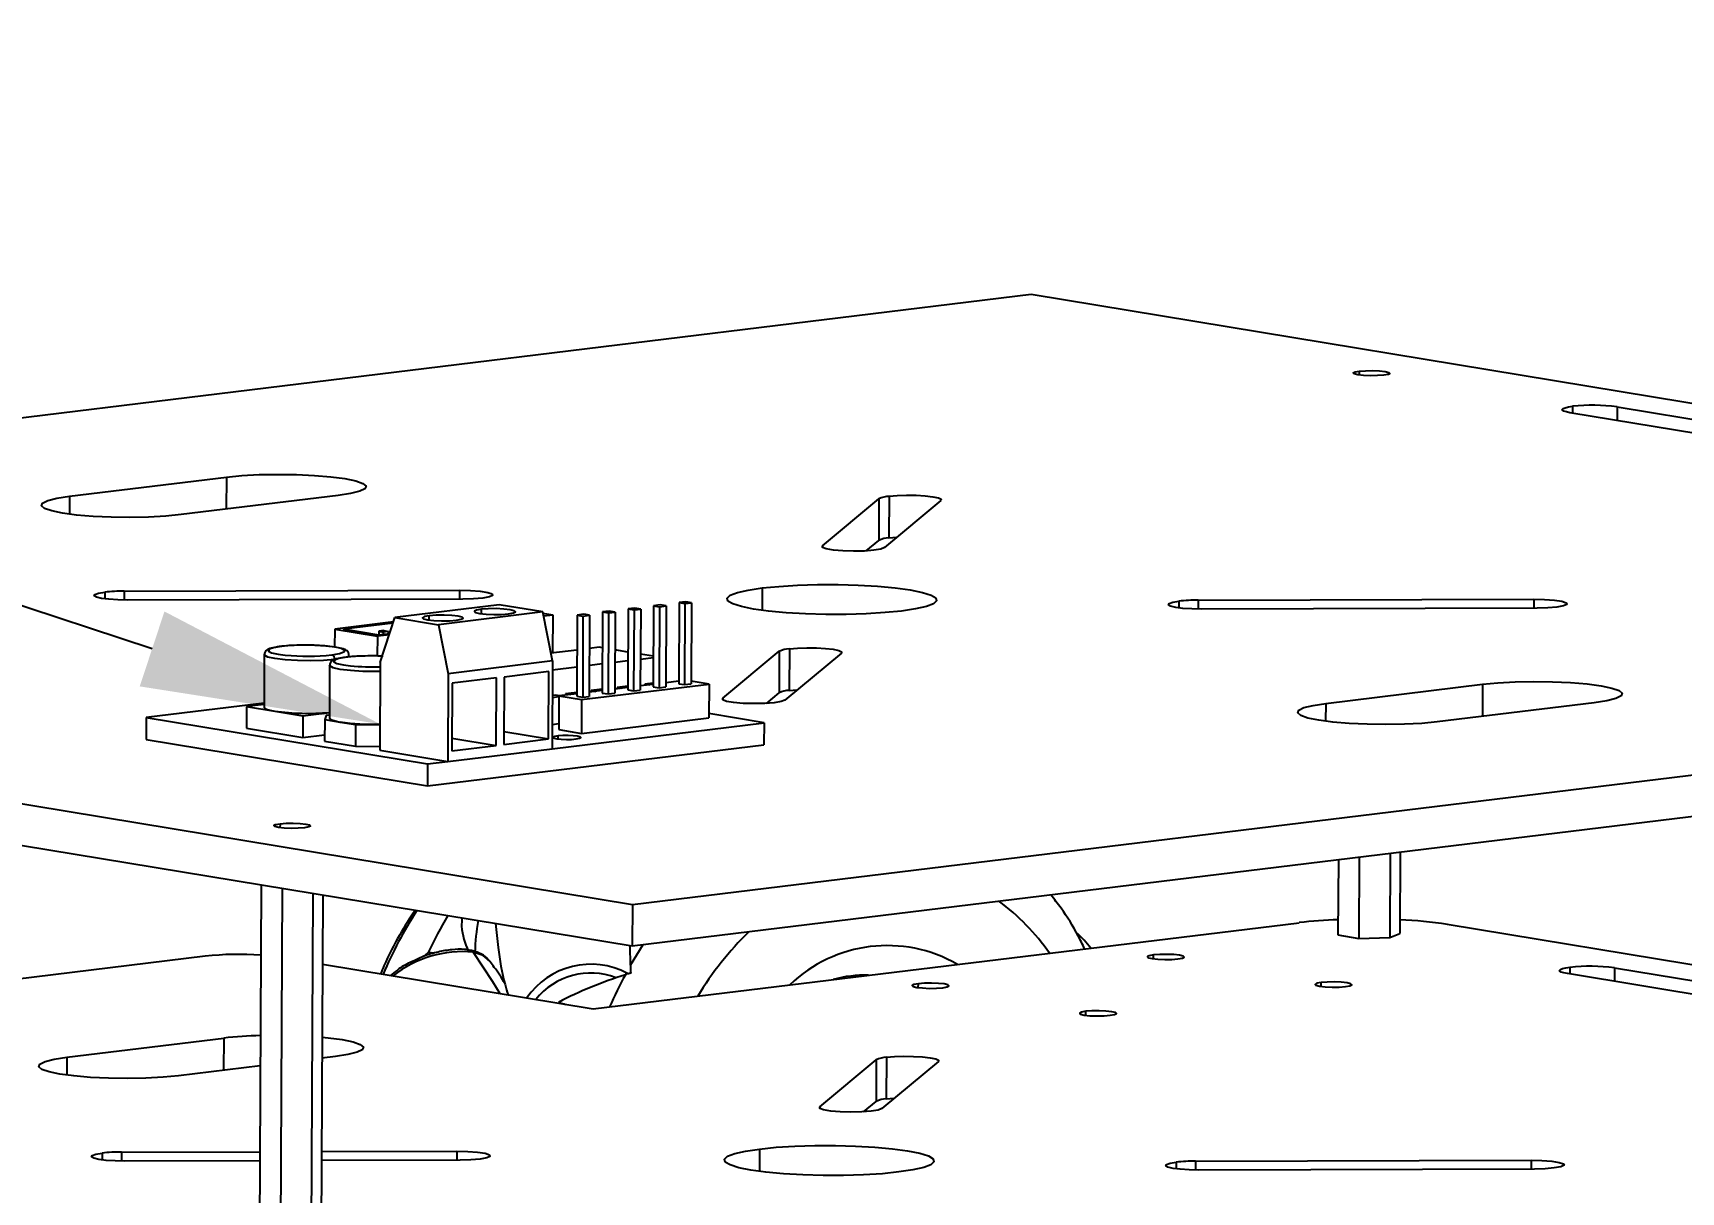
# Model space of a CAD drawing. Header units: inches. Extents: x 2.48 to 6.21, y 4.28 to 6.18.
# Drawn here: x 3.729 to 4.965, y 5.312 to 6.182 of the extents above; entities that cross this region are included whole.
import ezdxf
from ezdxf import colors
from ezdxf.entities.mleader import LeaderData, LeaderLine
from ezdxf.math import Vec2, Vec3

# ---------------------------------------------------------------- set-up
doc = ezdxf.new("R2010")
doc.units = ezdxf.units.IN
doc.header["$MEASUREMENT"] = 0

msp = doc.modelspace()

# ---------------------------------------------------------------- linework, layer by layer
at = {"color": 7, "linetype": 'Continuous', "lineweight": 25}
for p, q in [((4.4775, 5.9855), (2.7129, 5.7697)), ((5.9431, 5.7438), (4.4775, 5.9855)), ((5.3842, 5.814), (4.8816, 5.8969)), ((4.9169, 5.9012), (5.4195, 5.8183)), ((3.7562, 5.8342), (3.8739, 5.8486)), ((3.9576, 5.8347), (3.84, 5.8204)), ((4.3209, 5.797), (4.3633, 5.8323)), ((4.3633, 5.8323), (4.3631, 5.8011)), ((4.4098, 5.8309), (4.3675, 5.7957)), ((4.3709, 5.8342), (4.3707, 5.803)), ((4.3537, 5.7932), (4.3631, 5.8011)), ((2.7129, 5.7697), (4.1784, 5.528)), ((3.7971, 5.763), (4.0488, 5.7637)), ((4.0513, 5.757), (3.7996, 5.7563)), ((4.0785, 5.7528), (4.0003, 5.7432)), ((4.1112, 5.7474), (4.0785, 5.7528)), ((4.161, 5.748), (4.156, 5.7474)), ((4.1654, 5.7473), (4.161, 5.748)), ((4.1752, 5.7497), (4.1749, 5.6889)), ((4.1801, 5.7503), (4.1752, 5.7497)), ((4.1752, 5.7497), (4.1796, 5.749)), ((4.1796, 5.749), (4.1793, 5.6882)), ((4.1796, 5.749), (4.1846, 5.7496)), ((4.1846, 5.7496), (4.1801, 5.7503)), ((4.1846, 5.7496), (4.1843, 5.6888)), ((4.1943, 5.7521), (4.194, 5.6913)), ((4.1992, 5.7527), (4.1943, 5.7521)), ((4.1943, 5.7521), (4.1987, 5.7513)), ((4.1987, 5.7513), (4.1984, 5.6905)), ((4.1987, 5.7513), (4.2037, 5.7519)), ((4.2037, 5.7519), (4.1992, 5.7527)), ((4.2037, 5.7519), (4.2034, 5.6912)), ((4.2134, 5.7544), (4.2131, 5.6936)), ((4.2184, 5.755), (4.2134, 5.7544)), ((4.2134, 5.7544), (4.2178, 5.7537)), ((4.2178, 5.7537), (4.2175, 5.6929)), ((4.2178, 5.7537), (4.2228, 5.7543)), ((4.2228, 5.7543), (4.2184, 5.755)), ((4.2228, 5.7543), (4.2225, 5.6935)), ((4.6027, 5.7563), (4.8545, 5.757)), ((4.857, 5.7503), (4.6052, 5.7496)), ((2.7127, 5.7385), (4.1783, 5.4968)), ((3.9993, 5.7399), (3.9551, 5.7345)), ((3.999, 5.7391), (3.9617, 5.7345)), ((3.9893, 5.7095), (4.0003, 5.7432)), ((4.0003, 5.7432), (4.033, 5.7378)), ((4.1112, 5.7474), (4.033, 5.7378)), ((4.033, 5.7378), (4.0403, 5.7011)), ((4.1185, 5.7107), (4.1112, 5.7474)), ((4.1113, 5.7465), (4.1186, 5.7453)), ((4.1116, 5.7452), (4.112, 5.7453)), ((4.112, 5.7453), (4.1116, 5.7453)), ((4.1117, 5.7445), (4.1186, 5.7453)), ((4.1186, 5.7453), (4.1184, 5.7166)), ((4.1369, 5.7451), (4.1366, 5.6843)), ((4.1419, 5.7457), (4.1369, 5.7451)), ((4.1369, 5.7451), (4.1413, 5.7443)), ((4.1413, 5.7443), (4.1411, 5.6835)), ((4.1413, 5.7443), (4.1463, 5.7449)), ((4.1463, 5.7449), (4.1419, 5.7457)), ((4.1463, 5.7449), (4.146, 5.6841)), ((4.156, 5.7474), (4.1558, 5.6866)), ((4.156, 5.7474), (4.1605, 5.7467)), ((4.1605, 5.7467), (4.1602, 5.6859)), ((4.1605, 5.7467), (4.1654, 5.7473)), ((4.1654, 5.7473), (4.1651, 5.6865)), ((4.1784, 5.528), (5.9431, 5.7438)), ((3.9551, 5.7345), (3.955, 5.7211)), ((3.9551, 5.7345), (3.9871, 5.7292)), ((3.9882, 5.7301), (3.9617, 5.7345)), ((3.9871, 5.7292), (3.987, 5.7143)), ((3.9961, 5.7303), (3.9871, 5.7292)), ((3.9919, 5.7334), (3.9881, 5.7329)), ((3.9881, 5.7329), (3.9881, 5.7302)), ((3.9881, 5.7329), (3.9915, 5.7323)), ((3.9964, 5.7311), (3.9882, 5.7301)), ((3.9953, 5.7328), (3.9915, 5.7323)), ((3.9915, 5.7323), (3.9915, 5.7305)), ((3.9919, 5.7334), (3.9953, 5.7328)), ((3.9953, 5.7328), (3.9953, 5.731)), ((3.9023, 5.7155), (3.9021, 5.676)), ((3.9657, 5.7137), (3.9658, 5.7152)), ((4.1368, 5.7188), (4.1173, 5.7165)), ((4.1535, 5.7209), (4.1462, 5.72)), ((4.1559, 5.7205), (4.1535, 5.7209)), ((4.175, 5.7173), (4.1653, 5.7189)), ((4.1653, 5.7098), (4.175, 5.711)), ((4.1783, 5.4968), (5.943, 5.7126)), ((4.1941, 5.7142), (4.1844, 5.7158)), ((4.1844, 5.7121), (4.1941, 5.7133)), ((4.2461, 5.6826), (4.2885, 5.7179)), ((4.2885, 5.7179), (4.2884, 5.6867)), ((4.3351, 5.7165), (4.2927, 5.6813)), ((4.2961, 5.7198), (4.2959, 5.6886)), ((3.9513, 5.7074), (3.9511, 5.6679)), ((3.9893, 5.7095), (3.989, 5.6437)), ((4.0403, 5.7011), (4.04, 5.6353)), ((4.1185, 5.7107), (4.0403, 5.7011)), ((4.0822, 5.6986), (4.082, 5.648)), ((4.1156, 5.7027), (4.0822, 5.6986)), ((4.1154, 5.6521), (4.1156, 5.7027)), ((4.1185, 5.7107), (4.1182, 5.6448)), ((4.1184, 5.7041), (4.1367, 5.7063)), ((4.1461, 5.7075), (4.1559, 5.7087)), ((4.0431, 5.6939), (4.0429, 5.6432)), ((4.0765, 5.6979), (4.0431, 5.6939)), ((4.0763, 5.6473), (4.0765, 5.6979)), ((4.1366, 5.6871), (4.1281, 5.686)), ((4.1403, 5.6816), (4.2359, 5.6933)), ((4.1558, 5.6884), (4.146, 5.6872)), ((4.1558, 5.6894), (4.1475, 5.6884)), ((4.1475, 5.6884), (4.1475, 5.6874)), ((4.1475, 5.6884), (4.151, 5.6878)), ((4.1558, 5.6866), (4.1602, 5.6859)), ((4.1602, 5.6859), (4.1651, 5.6865)), ((4.1749, 5.6907), (4.1652, 5.6896)), ((4.167, 5.6908), (4.1669, 5.6898)), ((4.1749, 5.6917), (4.167, 5.6908)), ((4.167, 5.6908), (4.1704, 5.6902)), ((4.1749, 5.6889), (4.1793, 5.6882)), ((4.1793, 5.6882), (4.1843, 5.6888)), ((4.194, 5.6931), (4.1843, 5.6919)), ((4.194, 5.6941), (4.1876, 5.6933)), ((4.1876, 5.6933), (4.1876, 5.6923)), ((4.1876, 5.6933), (4.1911, 5.6927)), ((4.194, 5.6913), (4.1984, 5.6905)), ((4.1984, 5.6905), (4.2034, 5.6912)), ((4.2131, 5.6954), (4.2034, 5.6942)), ((4.2131, 5.6936), (4.2175, 5.6929)), ((4.2175, 5.6929), (4.2225, 5.6935)), ((4.2359, 5.6933), (4.2225, 5.6955)), ((4.2359, 5.6933), (4.2357, 5.668)), ((4.2789, 5.6788), (4.2884, 5.6867)), ((4.6984, 5.6788), (4.816, 5.6932)), ((3.9021, 5.679), (3.8138, 5.6682)), ((3.9021, 5.678), (3.889, 5.6764)), ((3.889, 5.6764), (3.889, 5.6602)), ((3.889, 5.6764), (3.9101, 5.6729)), ((4.1183, 5.6833), (4.1233, 5.6839)), ((4.1205, 5.6851), (4.1184, 5.6848)), ((4.124, 5.6845), (4.1205, 5.6851)), ((4.1233, 5.6844), (4.1231, 5.6591)), ((4.1366, 5.6861), (4.1233, 5.6844)), ((4.1233, 5.6844), (4.1403, 5.6816)), ((4.1281, 5.686), (4.1281, 5.685)), ((4.1281, 5.686), (4.1316, 5.6855)), ((4.1366, 5.6843), (4.1411, 5.6835)), ((4.1403, 5.6816), (4.1402, 5.6563)), ((4.1411, 5.6835), (4.146, 5.6841)), ((4.8998, 5.6793), (4.7821, 5.665)), ((3.8138, 5.6682), (3.8137, 5.6518)), ((3.8138, 5.6682), (4.0247, 5.6334)), ((3.9101, 5.6729), (3.9312, 5.6694)), ((3.9312, 5.6694), (3.9311, 5.6532)), ((3.9312, 5.6694), (3.9511, 5.6719)), ((3.9476, 5.6667), (3.9475, 5.6505)), ((3.9487, 5.6696), (3.9476, 5.6667)), ((3.9476, 5.6667), (3.9591, 5.6648)), ((3.9511, 5.6699), (3.9487, 5.6696)), ((3.9591, 5.6648), (3.9707, 5.6629)), ((3.9707, 5.6629), (3.9706, 5.6467)), ((3.9707, 5.6629), (3.9891, 5.6627)), ((4.1182, 5.6448), (4.2771, 5.6643)), ((4.1183, 5.663), (4.1232, 5.6636)), ((4.1402, 5.6563), (4.2357, 5.668)), ((4.2771, 5.6643), (4.2358, 5.6711)), ((4.2771, 5.6643), (4.277, 5.6478)), ((3.8137, 5.6518), (4.0246, 5.617)), ((3.889, 5.6602), (3.9311, 5.6532)), ((3.9311, 5.6532), (3.9475, 5.6552)), ((3.9475, 5.6505), (3.9706, 5.6467)), ((4.0429, 5.6528), (4.0763, 5.6473)), ((4.082, 5.6576), (4.1154, 5.6521)), ((4.082, 5.648), (4.1154, 5.6521)), ((4.1231, 5.6591), (4.1402, 5.6563)), ((3.9706, 5.6467), (3.989, 5.6465)), ((3.989, 5.6437), (4.04, 5.6353)), ((4.0246, 5.617), (4.277, 5.6478)), ((4.04, 5.6353), (4.1182, 5.6448)), ((4.0429, 5.6432), (4.0763, 5.6473)), ((4.0247, 5.6334), (4.0246, 5.617)), ((4.0247, 5.6334), (4.04, 5.6353)), ((4.7236, 5.5635), (4.7233, 5.5025)), ((4.7468, 5.5663), (4.7465, 5.5031)), ((4.7542, 5.5672), (4.7539, 5.5063)), ((4.7079, 5.5616), (4.7076, 5.5051)), ((3.8999, 5.5427), (3.8981, 5.1656)), ((3.9156, 5.5401), (3.9138, 5.163)), ((3.9387, 5.5363), (3.9369, 5.1635)), ((3.9461, 5.5351), (3.9444, 5.1667)), ((4.1784, 5.528), (4.1783, 5.4968)), ((4.149, 5.4496), (4.6784, 5.5143)), ((4.7076, 5.5051), (4.7233, 5.5025)), ((4.7233, 5.5025), (4.7465, 5.5031)), ((4.7465, 5.5031), (4.7539, 5.5063)), ((5.427, 5.4078), (4.7896, 5.5129)), ((3.8579, 5.4892), (3.3285, 5.4244)), ((4.0298, 5.4915), (4.0251, 5.492)), ((4.177, 5.4823), (4.1768, 5.497)), ((3.9459, 5.4831), (4.149, 5.4496)), ((5.3822, 5.3932), (4.8797, 5.4761)), ((4.9149, 5.4804), (5.4112, 5.3985)), ((4.3466, 5.4737), (4.3448, 5.4745)), ((3.7542, 5.4133), (3.8719, 5.4277)), ((3.8992, 5.407), (3.838, 5.3995)), ((3.9556, 5.4139), (3.9455, 5.4127)), ((4.3189, 5.3762), (4.3613, 5.4114)), ((4.3613, 5.4114), (4.3611, 5.3802)), ((4.4079, 5.4101), (4.3655, 5.3748)), ((4.3689, 5.4133), (4.3687, 5.3822)), ((4.3517, 5.3724), (4.3611, 5.3802)), ((3.7951, 5.3422), (3.8989, 5.3425)), ((3.9452, 5.3426), (4.0468, 5.3429)), ((3.8989, 5.3357), (3.7976, 5.3354)), ((4.0493, 5.3361), (3.9452, 5.3358)), ((4.6007, 5.3354), (4.8525, 5.3362)), ((4.855, 5.3294), (4.6032, 5.3287))]:
    msp.add_line(p, q, dxfattribs=at)
at = {"color": 8, "linetype": 'Continuous', "lineweight": 25}
for p, q in [((4.7236, 5.9281), (4.7236, 5.9251)), ((4.8836, 5.9017), (4.8836, 5.8966)), ((4.9169, 5.9012), (4.9169, 5.8911)), ((3.8739, 5.8486), (3.8737, 5.8245)), ((3.7562, 5.8342), (3.7561, 5.8208)), ((4.3209, 5.797), (4.3209, 5.7959)), ((3.7826, 5.7622), (3.7826, 5.7572)), ((3.7971, 5.763), (3.7971, 5.7563)), ((4.0488, 5.7637), (4.0488, 5.757)), ((4.2756, 5.7654), (4.2756, 5.7486)), ((4.0651, 5.7461), (4.0651, 5.7494)), ((4.5883, 5.7555), (4.5882, 5.7505)), ((4.6027, 5.7563), (4.6027, 5.7496)), ((4.8545, 5.757), (4.8544, 5.7503)), ((4.026, 5.7413), (4.026, 5.7446)), ((4.816, 5.6932), (4.8159, 5.6691)), ((4.2461, 5.6826), (4.2461, 5.6815)), ((4.6984, 5.6788), (4.6983, 5.6654)), ((4.1226, 5.6522), (4.1227, 5.6544)), ((3.9141, 5.5885), (3.914, 5.5855)), ((4.177, 5.4823), (4.1865, 5.4978)), ((4.5693, 5.4872), (4.5693, 5.4901)), ((4.8816, 5.4808), (4.8816, 5.4758)), ((4.9149, 5.4804), (4.9149, 5.4703)), ((4.3928, 5.4656), (4.3929, 5.4685)), ((4.6949, 5.4664), (4.6949, 5.4694)), ((4.5185, 5.4449), (4.5185, 5.4478)), ((3.8719, 5.4277), (3.8717, 5.4036)), ((3.7542, 5.4133), (3.7542, 5.3999)), ((4.3189, 5.3762), (4.3189, 5.375)), ((3.7806, 5.3414), (3.7806, 5.3364)), ((3.7951, 5.3422), (3.7951, 5.3354)), ((4.0468, 5.3429), (4.0468, 5.3361)), ((4.2737, 5.3445), (4.2736, 5.3278)), ((4.5863, 5.3347), (4.5863, 5.3296)), ((4.6007, 5.3354), (4.6007, 5.3287)), ((4.8525, 5.3362), (4.8525, 5.3294))]:
    msp.add_line(p, q, dxfattribs=at)
at = {"color": 7, "linetype": 'Continuous', "lineweight": 25, "flags": 128}
for points in [[(4.7419, 5.925), (4.7373, 5.9247), (4.732, 5.9246), (4.7268, 5.9248), (4.7225, 5.9253), (4.7198, 5.926), (4.719, 5.9267), (4.7204, 5.9275), (4.7236, 5.9281)], [(4.7236, 5.9281), (4.7282, 5.9284), (4.7336, 5.9285), (4.7388, 5.9283), (4.7431, 5.9278), (4.7458, 5.9271), (4.7465, 5.9264), (4.7452, 5.9256), (4.7419, 5.925)], [(4.8816, 5.8969), (4.8789, 5.8975), (4.877, 5.8981), (4.8759, 5.8987), (4.8757, 5.8994), (4.8764, 5.9), (4.878, 5.9006), (4.8805, 5.9012), (4.8836, 5.9017)], [(3.8739, 5.8486), (3.8854, 5.8497), (3.8984, 5.8504), (3.9123, 5.8506), (3.9264, 5.8505), (3.94, 5.8498), (3.9523, 5.8488), (3.9628, 5.8474), (3.9709, 5.8457), (3.9763, 5.8438), (3.9786, 5.8418), (3.9778, 5.8398), (3.9739, 5.8379), (3.967, 5.8362), (3.9576, 5.8347)], [(4.3709, 5.8342), (4.377, 5.8347), (4.384, 5.8349), (4.3912, 5.8349), (4.398, 5.8345), (4.4037, 5.8338), (4.4079, 5.8329), (4.41, 5.8319), (4.4098, 5.8309)], [(3.84, 5.8204), (3.8284, 5.8193), (3.8154, 5.8185), (3.8015, 5.8183), (3.7874, 5.8185), (3.7739, 5.8191), (3.7615, 5.8201), (3.751, 5.8215), (3.7429, 5.8232), (3.7375, 5.8251), (3.7352, 5.8271), (3.736, 5.8291), (3.7399, 5.831), (3.7468, 5.8327), (3.7562, 5.8342)], [(4.3707, 5.803), (4.3768, 5.8035), (4.377, 5.8035)], [(4.3675, 5.7957), (4.3647, 5.7946), (4.3595, 5.7937), (4.3524, 5.7931), (4.3443, 5.793), (4.3362, 5.7932), (4.3291, 5.7938), (4.3238, 5.7947), (4.321, 5.7958), (4.3209, 5.797)], [(3.7996, 5.7563), (3.7924, 5.7564), (3.7857, 5.7569), (3.7802, 5.7576), (3.7765, 5.7585), (3.7748, 5.7595), (3.7753, 5.7605), (3.778, 5.7615), (3.7826, 5.7622)], [(4.0488, 5.7637), (4.057, 5.7635), (4.0643, 5.763), (4.0699, 5.7621), (4.0731, 5.761), (4.0735, 5.7598), (4.0711, 5.7587), (4.0662, 5.7578), (4.0593, 5.7572), (4.0513, 5.757)], [(4.3803, 5.7481), (4.3679, 5.7469), (4.3538, 5.746), (4.3388, 5.7456), (4.3234, 5.7456), (4.3082, 5.746), (4.2937, 5.7468), (4.2805, 5.748), (4.2692, 5.7496), (4.2601, 5.7514), (4.2536, 5.7534), (4.25, 5.7556), (4.2494, 5.7578), (4.2518, 5.7599), (4.2571, 5.762), (4.2652, 5.7638), (4.2756, 5.7654)], [(4.2756, 5.7654), (4.2881, 5.7666), (4.3021, 5.7675), (4.3171, 5.7679), (4.3326, 5.768), (4.3478, 5.7675), (4.3623, 5.7667), (4.3755, 5.7655), (4.3868, 5.764), (4.3959, 5.7621), (4.4024, 5.7601), (4.406, 5.7579), (4.4066, 5.7557), (4.4042, 5.7536), (4.3989, 5.7515), (4.3908, 5.7497), (4.3803, 5.7481)], [(4.0651, 5.7494), (4.0615, 5.7487), (4.06, 5.7479), (4.0608, 5.747), (4.0638, 5.7463), (4.0686, 5.7457), (4.0744, 5.7455), (4.0803, 5.7456), (4.0855, 5.746)], [(4.0855, 5.746), (4.0891, 5.7467), (4.0906, 5.7475), (4.0898, 5.7483), (4.0868, 5.7491), (4.082, 5.7496), (4.0762, 5.7499), (4.0703, 5.7498), (4.0651, 5.7494)], [(4.6052, 5.7496), (4.598, 5.7497), (4.5913, 5.7501), (4.5859, 5.7508), (4.5821, 5.7517), (4.5804, 5.7528), (4.581, 5.7538), (4.5837, 5.7547), (4.5883, 5.7555)], [(4.8545, 5.757), (4.8626, 5.7568), (4.8699, 5.7563), (4.8755, 5.7554), (4.8787, 5.7543), (4.8792, 5.7531), (4.8768, 5.752), (4.8718, 5.7511), (4.8649, 5.7505), (4.857, 5.7503)], [(4.026, 5.7446), (4.0224, 5.7439), (4.0209, 5.7431), (4.0217, 5.7422), (4.0247, 5.7415), (4.0295, 5.741), (4.0353, 5.7407), (4.0413, 5.7408), (4.0464, 5.7412)], [(4.0464, 5.7412), (4.05, 5.7419), (4.0515, 5.7427), (4.0507, 5.7435), (4.0477, 5.7443), (4.0429, 5.7448), (4.0371, 5.7451), (4.0312, 5.745), (4.026, 5.7446)], [(3.9531, 5.7152), (3.9588, 5.7162), (3.962, 5.7174), (3.9626, 5.7186), (3.9603, 5.7199), (3.9554, 5.721), (3.9485, 5.7218), (3.9402, 5.7223), (3.9312, 5.7224), (3.9225, 5.7222), (3.915, 5.7215)], [(4.2961, 5.7198), (4.3022, 5.7203), (4.3092, 5.7206), (4.3164, 5.7205), (4.3232, 5.7201), (4.329, 5.7194), (4.3331, 5.7185), (4.3352, 5.7175), (4.3351, 5.7165)], [(4.2959, 5.6886), (4.302, 5.6891), (4.3022, 5.6891)], [(4.816, 5.6932), (4.8275, 5.6943), (4.8406, 5.695), (4.8545, 5.6952), (4.8686, 5.6951), (4.8821, 5.6944), (4.8945, 5.6934), (4.905, 5.692), (4.9131, 5.6903), (4.9185, 5.6884), (4.9208, 5.6864), (4.92, 5.6844), (4.916, 5.6825), (4.9092, 5.6808), (4.8998, 5.6793)], [(3.9021, 5.676), (3.9024, 5.6753), (3.9039, 5.6745), (3.9065, 5.6736), (3.9101, 5.6729)], [(4.2927, 5.6813), (4.2899, 5.6802), (4.2847, 5.6793), (4.2776, 5.6787), (4.2696, 5.6786), (4.2615, 5.6788), (4.2543, 5.6794), (4.249, 5.6803), (4.2462, 5.6814), (4.2461, 5.6826)], [(4.7821, 5.665), (4.7706, 5.6638), (4.7576, 5.6631), (4.7436, 5.6629), (4.7296, 5.6631), (4.716, 5.6637), (4.7037, 5.6647), (4.6932, 5.6661), (4.6851, 5.6678), (4.6797, 5.6697), (4.6774, 5.6717), (4.6782, 5.6737), (4.6821, 5.6756), (4.689, 5.6773), (4.6984, 5.6788)], [(3.9511, 5.6679), (3.9514, 5.6672), (3.9529, 5.6664), (3.9555, 5.6656), (3.9591, 5.6648)], [(4.1227, 5.6544), (4.1202, 5.6539), (4.1192, 5.6534), (4.1198, 5.6528), (4.1218, 5.6523), (4.125, 5.6519), (4.1289, 5.6518), (4.1328, 5.6518), (4.1363, 5.6521)], [(4.1363, 5.6521), (4.1387, 5.6526), (4.1397, 5.6531), (4.1391, 5.6537), (4.1371, 5.6542), (4.1339, 5.6545), (4.1301, 5.6547), (4.1261, 5.6546), (4.1227, 5.6544)], [(3.9324, 5.5855), (3.9277, 5.5851), (3.9224, 5.585), (3.9172, 5.5852), (3.9129, 5.5857), (3.9102, 5.5864), (3.9095, 5.5872), (3.9108, 5.5879), (3.9141, 5.5885)], [(3.9141, 5.5885), (3.9187, 5.5889), (3.924, 5.5889), (3.9292, 5.5887), (3.9335, 5.5882), (3.9362, 5.5876), (3.937, 5.5868), (3.9356, 5.5861), (3.9324, 5.5855)], [(4.0251, 5.492), (4.0227, 5.4897), (4.022, 5.4891)], [(4.5693, 5.4901), (4.5661, 5.4895), (4.5647, 5.4888), (4.5655, 5.488), (4.5682, 5.4873), (4.5725, 5.4868), (4.5777, 5.4866), (4.583, 5.4867), (4.5876, 5.4871)], [(4.5876, 5.4871), (4.5909, 5.4877), (4.5922, 5.4884), (4.5915, 5.4892), (4.5888, 5.4898), (4.5845, 5.4903), (4.5793, 5.4905), (4.574, 5.4905), (4.5693, 5.4901)], [(4.0718, 5.4849), (4.0716, 5.4852), (4.0712, 5.4857)], [(4.8797, 5.4761), (4.8769, 5.4766), (4.875, 5.4772), (4.8739, 5.4779), (4.8737, 5.4785), (4.8744, 5.4792), (4.876, 5.4798), (4.8785, 5.4804), (4.8816, 5.4808)], [(4.3929, 5.4685), (4.3896, 5.4679), (4.3883, 5.4672), (4.389, 5.4664), (4.3917, 5.4657), (4.396, 5.4653), (4.4012, 5.465), (4.4065, 5.4651), (4.4112, 5.4655)], [(4.4112, 5.4655), (4.4144, 5.4661), (4.4158, 5.4668), (4.415, 5.4676), (4.4123, 5.4683), (4.408, 5.4687), (4.4028, 5.469), (4.3975, 5.4689), (4.3929, 5.4685)], [(4.6949, 5.4694), (4.6917, 5.4688), (4.6904, 5.468), (4.6911, 5.4673), (4.6938, 5.4666), (4.6981, 5.4661), (4.7033, 5.4659), (4.7086, 5.466), (4.7133, 5.4663)], [(4.7133, 5.4663), (4.7165, 5.4669), (4.7179, 5.4677), (4.7171, 5.4684), (4.7144, 5.4691), (4.7101, 5.4696), (4.7049, 5.4698), (4.6996, 5.4697), (4.6949, 5.4694)], [(4.5185, 5.4478), (4.5152, 5.4472), (4.5139, 5.4465), (4.5146, 5.4457), (4.5173, 5.445), (4.5216, 5.4445), (4.5268, 5.4443), (4.5322, 5.4444), (4.5368, 5.4448)], [(4.5368, 5.4448), (4.54, 5.4454), (4.5414, 5.4461), (4.5407, 5.4469), (4.5379, 5.4475), (4.5336, 5.448), (4.5284, 5.4482), (4.5231, 5.4482), (4.5185, 5.4478)], [(3.9456, 5.4284), (3.9503, 5.428), (3.9608, 5.4266), (3.9689, 5.4249), (3.9743, 5.423), (3.9766, 5.421), (3.9758, 5.419), (3.9719, 5.4171), (3.965, 5.4154), (3.9556, 5.4139)], [(3.838, 5.3995), (3.8264, 5.3984), (3.8134, 5.3977), (3.7995, 5.3974), (3.7854, 5.3976), (3.7719, 5.3982), (3.7595, 5.3993), (3.749, 5.4007), (3.7409, 5.4023), (3.7355, 5.4042), (3.7332, 5.4062), (3.734, 5.4082), (3.7379, 5.4101), (3.7448, 5.4119), (3.7542, 5.4133)], [(4.3689, 5.4133), (4.375, 5.4139), (4.382, 5.4141), (4.3892, 5.414), (4.396, 5.4136), (4.4018, 5.413), (4.4059, 5.4121), (4.408, 5.4111), (4.4079, 5.4101)], [(4.3687, 5.3822), (4.3748, 5.3827), (4.375, 5.3827)], [(4.3655, 5.3748), (4.3627, 5.3737), (4.3575, 5.3728), (4.3504, 5.3723), (4.3423, 5.3721), (4.3342, 5.3723), (4.3271, 5.373), (4.3218, 5.3739), (4.319, 5.375), (4.3189, 5.3762)], [(3.7976, 5.3354), (3.7904, 5.3356), (3.7837, 5.336), (3.7782, 5.3367), (3.7745, 5.3376), (3.7728, 5.3386), (3.7733, 5.3397), (3.776, 5.3406), (3.7806, 5.3414)], [(4.0468, 5.3429), (4.055, 5.3427), (4.0623, 5.3421), (4.0679, 5.3413), (4.0711, 5.3402), (4.0715, 5.339), (4.0691, 5.3379), (4.0642, 5.337), (4.0573, 5.3364), (4.0493, 5.3361)], [(4.3783, 5.3273), (4.3659, 5.326), (4.3518, 5.3252), (4.3368, 5.3247), (4.3214, 5.3247), (4.3062, 5.3251), (4.2917, 5.326), (4.2785, 5.3272), (4.2672, 5.3287), (4.2581, 5.3305), (4.2516, 5.3326), (4.248, 5.3347), (4.2474, 5.3369), (4.2498, 5.3391), (4.2551, 5.3411), (4.2632, 5.343), (4.2737, 5.3445)], [(4.2737, 5.3445), (4.2861, 5.3458), (4.3002, 5.3466), (4.3152, 5.3471), (4.3306, 5.3471), (4.3458, 5.3467), (4.3603, 5.3459), (4.3735, 5.3447), (4.3848, 5.3431), (4.3939, 5.3413), (4.4004, 5.3393), (4.404, 5.3371), (4.4046, 5.3349), (4.4022, 5.3327), (4.3969, 5.3307), (4.3888, 5.3288), (4.3783, 5.3273)], [(4.6032, 5.3287), (4.596, 5.3288), (4.5893, 5.3293), (4.5839, 5.33), (4.5801, 5.3309), (4.5784, 5.3319), (4.579, 5.3329), (4.5817, 5.3339), (4.5863, 5.3347)], [(4.8525, 5.3362), (4.8606, 5.336), (4.8679, 5.3354), (4.8735, 5.3345), (4.8767, 5.3334), (4.8772, 5.3323), (4.8748, 5.3312), (4.8698, 5.3303), (4.863, 5.3297), (4.855, 5.3294)]]:
    msp.add_lwpolyline(points, dxfattribs=at)
at = {"color": 8, "linetype": 'Continuous', "lineweight": 25, "flags": 128}
for points in [[(3.9551, 5.7118), (3.9468, 5.7111), (3.9372, 5.7108), (3.9272, 5.7109), (3.918, 5.7115), (3.9103, 5.7124), (3.905, 5.7136), (3.9024, 5.715), (3.9023, 5.7155)], [(3.915, 5.7215), (3.9093, 5.7205), (3.906, 5.7194), (3.9055, 5.7181), (3.9078, 5.7168), (3.9126, 5.7157), (3.918, 5.715)], [(3.964, 5.7134), (3.9583, 5.7125), (3.955, 5.7113), (3.9545, 5.71), (3.9568, 5.7088), (3.9616, 5.7077), (3.967, 5.707)], [(3.9893, 5.7028), (3.9861, 5.7027), (3.9762, 5.7028), (3.967, 5.7034), (3.9593, 5.7043), (3.9539, 5.7056), (3.9514, 5.7069), (3.9513, 5.7074)], [(4.0589, 5.4922), (4.0734, 5.4702), (4.079, 5.4611)], [(4.0712, 5.4857), (4.0664, 5.4896), (4.0589, 5.4922)], [(4.1228, 5.4545), (4.1271, 5.4533), (4.1283, 5.453)]]:
    msp.add_lwpolyline(points, dxfattribs=at)
at = {"color": 7, "linetype": 'Continuous', "lineweight": 25}
for centre, radius, start, end in [((4.8985, 5.7655), 0.137, 82.2677, 96.2483), ((4.3716, 5.8152), 0.0189, 92.2672, 116.0904), ((4.3715, 5.7841), 0.0189, 92.2672, 116.0904), ((3.7967, 5.6361), 0.1269, 89.8176, 96.3607), ((4.6023, 5.6294), 0.1269, 89.8176, 96.3607), ((3.9347, 5.8865), 0.1723, 264.4459, 276.1248), ((3.9519, 5.7122), 0.00323, 353.4855, 68.4743), ((4.2968, 5.7008), 0.0189, 92.2672, 116.0904), ((3.9838, 5.8853), 0.1791, 264.6304, 271.7582), ((4.2967, 5.6697), 0.0189, 92.2672, 116.0904), ((3.9351, 5.8584), 0.1871, 262.3453, 274.9224), ((3.9833, 5.8397), 0.1765, 262.1297, 271.8789), ((4.3475, 5.3365), 0.3579, 149.2323, 154.2569), ((4.7216, 5.1385), 0.3783, 92.1023, 96.5461), ((4.7403, 5.1877), 0.329, 81.3787, 87.6154), ((4.4682, 5.4558), 0.0668, 36.1172, 49.5823), ((3.8832, 5.2513), 0.2392, 86.0598, 96.061), ((4.3695, 5.3918), 0.1053, 59.9926, 133.9526), ((4.8965, 5.3446), 0.137, 82.2677, 96.2483), ((4.2698, 5.1698), 0.3204, 107.5601, 117.2981), ((4.3525, 5.3896), 0.0853, 87.9851, 105.9602), ((3.9076, 5.112), 0.3177, 91.4909, 96.4556), ((4.3696, 5.3944), 0.0189, 92.2672, 116.0904), ((4.3695, 5.3632), 0.0189, 92.2672, 116.0904), ((3.7947, 5.2153), 0.1269, 89.8176, 96.3607), ((4.6003, 5.2085), 0.1269, 89.8176, 96.3607)]:
    msp.add_arc(centre, radius, start, end, dxfattribs=at)
at = {"color": 8, "linetype": 'Continuous', "lineweight": 25}
for centre, radius, start, end in [((3.9823, 5.5383), 0.1761, 87.2389, 95.9859), ((4.3556, 5.3978), 0.1647, 34.6324, 53.6192), ((4.2981, 5.3439), 0.3338, 147.4559, 156.7608), ((4.2079, 5.4892), 0.1476, 169.581, 178.8081), ((4.4337, 5.3351), 0.2407, 134.279, 148.9849), ((4.0511, 5.4091), 0.0835, 84.5835, 128.5924), ((4.0564, 5.4906), 0.00301, 32.5412, 77.4346), ((4.1473, 5.4245), 0.0586, 62.0518, 145.3961), ((4.1472, 5.4235), 0.053, 69.0612, 141.2082), ((4.474, 5.3125), 0.3421, 151.5851, 156.1011)]:
    msp.add_arc(centre, radius, start, end, dxfattribs=at)
at = {"color": 7, "linetype": 'Continuous', "lineweight": 25}
for points, knots in [([(3.9146, 5.7215), (3.9135, 5.7214), (3.9103, 5.7209), (3.9067, 5.7201), (3.9044, 5.719), (3.9026, 5.7175), (3.9025, 5.7161), (3.9024, 5.7156)], [0, 0, 0, 0, 0.174108, 0.517649, 0.752994, 0.914779, 1, 1, 1, 1]), ([(3.9656, 5.715), (3.9656, 5.7153), (3.9658, 5.7163), (3.9649, 5.7177), (3.9635, 5.7189), (3.9611, 5.7199), (3.9568, 5.7209), (3.95, 5.7218), (3.9419, 5.7224), (3.9332, 5.7225), (3.9246, 5.7224), (3.9185, 5.722), (3.9154, 5.7216), (3.9146, 5.7215)], [0, 0, 0, 0, 0.01794, 0.06329, 0.110042, 0.193142, 0.319029, 0.451279, 0.577996, 0.703439, 0.828653, 0.954095, 1, 1, 1, 1]), ([(3.9636, 5.7134), (3.9625, 5.7133), (3.9593, 5.7128), (3.9557, 5.712), (3.9534, 5.711), (3.9515, 5.7095), (3.9515, 5.708), (3.9514, 5.7075)], [0, 0, 0, 0, 0.174108, 0.517649, 0.752994, 0.914779, 1, 1, 1, 1]), ([(3.9914, 5.7142), (3.9912, 5.7142), (3.9883, 5.7144), (3.9821, 5.7144), (3.9736, 5.7143), (3.9674, 5.7139), (3.9644, 5.7135), (3.9636, 5.7134)], [0, 0, 0, 0, 0.024249, 0.314296, 0.603815, 0.893858, 1, 1, 1, 1]), ([(4.5176, 5.4947), (4.516, 5.498), (4.5108, 5.5087), (4.5023, 5.5223), (4.4948, 5.5319), (4.4922, 5.5352)], [0, 0, 0, 0, 0.225576, 0.729919, 1, 1, 1, 1]), ([(4.0153, 5.5237), (4.0114, 5.5176), (4.003, 5.5043), (3.9945, 5.4881), (3.9903, 5.4779), (3.9895, 5.4759)], [0, 0, 0, 0, 0.403964, 0.880521, 1, 1, 1, 1]), ([(4.0505, 5.5179), (4.0504, 5.5158), (4.0498, 5.5067), (4.0529, 5.4989), (4.0552, 5.4928)], [0, 0, 0, 0, 0.233972, 1, 1, 1, 1]), ([(4.0758, 5.5137), (4.0764, 5.5077), (4.0777, 5.4922), (4.081, 5.4742), (4.0844, 5.4627), (4.0851, 5.4601)], [0, 0, 0, 0, 0.333251, 0.85105, 1, 1, 1, 1]), ([(4.0571, 5.4935), (4.0555, 5.4938), (4.0512, 5.4945), (4.043, 5.4943), (4.0327, 5.4925), (4.0235, 5.4899), (4.0182, 5.4874), (4.0163, 5.4865)], [0, 0, 0, 0, 0.130349, 0.375859, 0.620843, 0.864384, 1, 1, 1, 1]), ([(4.0708, 5.4858), (4.0703, 5.4865), (4.0685, 5.489), (4.0638, 5.4917), (4.0593, 5.4929), (4.0571, 5.4935)], [0, 0, 0, 0, 0.171095, 0.599757, 1, 1, 1, 1]), ([(4.0163, 5.4865), (4.0147, 5.4858), (4.0098, 5.4837), (4.003, 5.4797), (3.9986, 5.4761), (3.9969, 5.4747)], [0, 0, 0, 0, 0.214296, 0.700095, 1, 1, 1, 1]), ([(4.0828, 5.4687), (4.0802, 5.4728), (4.0767, 5.4784), (4.0727, 5.4836), (4.0716, 5.4849)], [0, 0, 0, 0, 0.731248, 1, 1, 1, 1]), ([(4.1771, 5.4764), (4.1763, 5.4762), (4.175, 5.4759), (4.1737, 5.4755), (4.1731, 5.4753)], [0, 0, 0, 0, 0.559986, 1, 1, 1, 1]), ([(4.177, 5.4823), (4.177, 5.4812), (4.177, 5.4793), (4.1771, 5.4773), (4.1771, 5.4764)], [0, 0, 0, 0, 0.560231, 1, 1, 1, 1])]:
    msp.add_open_spline(points, degree=3, knots=knots, dxfattribs=at)

# ---------------------------------------------------------------- leaders
ml = msp.add_multileader_mtext('Standard')
ml.set_content('4', color=256)
ml.set_leader_properties()
ml.build(insert=Vec2(0, 0))
ml.multileader.update_dxf_attribs({"text_right_attachment_type": 6, "dogleg_length": 0.36, "arrow_head_size": 0.18})
ctx = ml.context
ctx.base_point, ctx.char_height, ctx.arrow_head_size, ctx.landing_gap_size, ctx.plane_origin = Vec3(2.4115, 6.0918), 0.18, 0.18, 0.09, Vec3(3.9891, 5.6633)
ctx.right_attachment, ctx.text_align_type = 6, 2
notes = []
notes.append((ctx, [(0, (1, 1, 0), (3.0715, 5.9658), (-1, 0), 0.36, [(0, [(3.9891, 5.6633)], 0, [])])]))
ctx.mtext.insert, ctx.mtext.alignment, ctx.mtext.flow_direction = Vec3(2.6215, 6.1818), 3, 5
for ctx, leaders in notes:
    for number, flags, end, landing, length, lines in leaders:
        leader = LeaderData()
        leader.index, (leader.has_last_leader_line, leader.has_dogleg_vector, leader.attachment_direction) = number, flags
        leader.last_leader_point, leader.dogleg_vector, leader.dogleg_length = Vec3(end), Vec3(landing), length
        for number, points, colour, breaks in lines:
            line = LeaderLine()
            line.index, line.vertices, line.color, line.breaks = number, Vec3.list(points), colors.encode_raw_color(colour), breaks
            leader.lines.append(line)
        ctx.leaders.append(leader)

doc.saveas('drawing.dxf')
